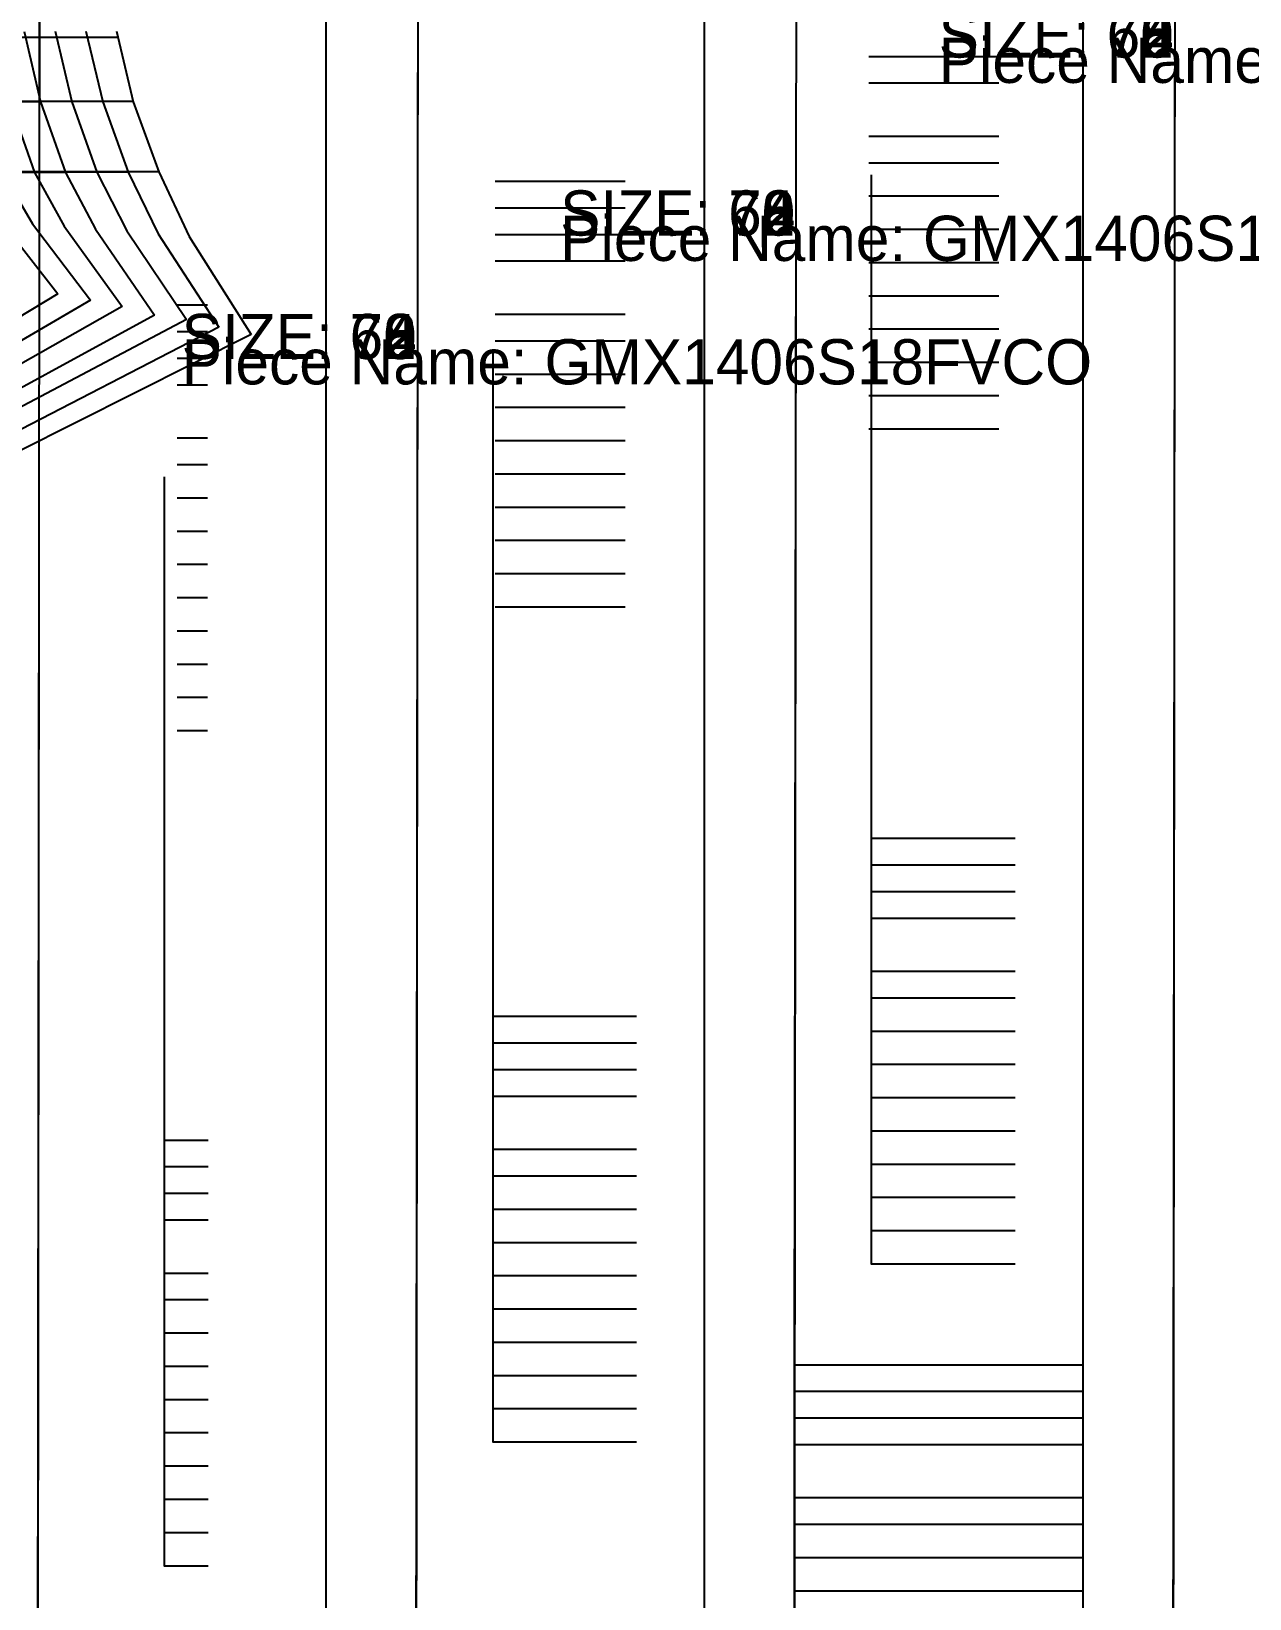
# Model space of a CAD drawing. Extents: x -2.3 to 71.7, y -13.3 to 27.1.
# Drawn here: x 48.08 to 54.81, y -8.86 to -0.2 of the extents above; entities that cross this region are included whole.
import ezdxf

# ---------------------------------------------------------------- set-up
doc = ezdxf.new("R2010")
doc.units = 0

# ---------------------------------------------------------------- blocks, each defined once
blk = doc.blocks.new('GMX1406S18ST_58')
at = {"layer": '1'}
for points in [[(47.5274, -0.1989), (47.615, -0.5899), (47.7505, -0.9804), (47.7505, -0.9804), (47.9111, -1.2488), (48.2228, -1.65)], [(48.2228, -1.65), (47.1481, -2.2976), (46.1477, -2.9186), (41.1339, -6.4509), (39.1024, -7.978), (37.9168, -8.9322), (37.262, -9.6181), (36.8599, -10.235)]]:
    blk.add_lwpolyline(points, dxfattribs=at)
blk = doc.blocks.new('GMX1406S18ST_60')
at = {"layer": '1'}
for points in [[(47.6947, -0.1987), (47.7834, -0.5894), (47.9199, -0.9794), (47.9199, -0.9794), (48.0839, -1.2613), (48.4039, -1.6834)], [(48.4039, -1.6834), (47.2927, -2.3327), (46.258, -2.956), (41.085, -6.6341), (38.9894, -8.2237), (37.7668, -9.2165), (37.0922, -9.9294), (36.6788, -10.5696)]]:
    blk.add_lwpolyline(points, dxfattribs=at)
blk = doc.blocks.new('GMX1406S18ST_62')
at = {"layer": '1'}
for points in [[(47.8679, -0.1984), (47.9576, -0.5889), (48.0951, -0.9786), (48.0951, -0.9786), (48.2581, -1.2748), (48.5791, -1.7202)], [(48.5791, -1.7202), (47.4271, -2.3714), (46.3541, -2.9973), (41.0324, -6.8198), (38.8772, -8.4711), (37.6199, -9.502), (36.9272, -10.2412), (36.5036, -10.9042)]]:
    blk.add_lwpolyline(points, dxfattribs=at)
at = {"layer": '8'}
blk.add_line((48.0951, -0.9786), (14.5846, -0.9874), dxfattribs=at)
blk = doc.blocks.new('GMX1406S18ST_64')
at = {"layer": '1'}
for points in [[(48.0373, -0.1981), (48.1279, -0.5883), (48.2664, -0.9777), (48.2664, -0.9777), (48.4309, -1.2921), (48.7581, -1.7667)], [(48.7581, -1.7667), (47.5668, -2.4168), (46.4567, -3.0419), (40.9811, -7.0069), (38.7639, -8.7191), (37.4709, -9.7877), (36.759, -10.5531), (36.3246, -11.2388)]]:
    blk.add_lwpolyline(points, dxfattribs=at)
at = {"layer": '8'}
for p, q in [((48.1276, -0.5868), (14.4056, -0.5937)), ((48.2664, -0.9777), (14.4056, -0.9874))]:
    blk.add_line(p, q, dxfattribs=at)
blk = doc.blocks.new('GMX1406S18ST_66')
at = {"layer": '1'}
for points in [[(48.2085, -0.1978), (48.3, -0.5878), (48.4394, -0.9769), (48.4394, -0.9769), (48.6048, -1.3009), (48.9354, -1.7907)], [(48.9354, -1.7907), (47.709, -2.4384), (46.5657, -3.0621), (40.9332, -7.1819), (38.6529, -8.9604), (37.3234, -10.0698), (36.5923, -10.8635), (36.1474, -11.5734)]]:
    blk.add_lwpolyline(points, dxfattribs=at)
at = {"layer": '8'}
for p, q in [((48.2161, -0.2322), (14.2283, -0.2394)), ((48.2999, -0.5865), (14.2283, -0.5937)), ((48.4394, -0.9769), (14.2283, -0.9874))]:
    blk.add_line(p, q, dxfattribs=at)
blk = doc.blocks.new('GMX1406S18ST_68')
at = {"layer": '1'}
for points in [[(48.3792, -0.1974), (48.4715, -0.5873), (48.6116, -0.9761), (48.6116, -0.9761), (48.778, -1.3167), (49.1132, -1.8331)], [(49.1132, -1.8331), (47.8569, -2.4818), (46.6855, -3.1067), (40.8907, -7.3685), (38.5451, -9.2078), (37.1777, -10.355), (36.4263, -11.175), (35.9695, -11.908)]]:
    blk.add_lwpolyline(points, dxfattribs=at)
at = {"layer": '8'}
for p, q in [((48.3868, -0.2319), (14.0505, -0.2394)), ((48.4714, -0.5861), (14.0505, -0.5937)), ((48.6116, -0.9761), (14.0505, -0.9874))]:
    blk.add_line(p, q, dxfattribs=at)
blk = doc.blocks.new('GMX1406S18ST_70')
at = {"layer": '1'}
for points in [[(48.5476, -0.1972), (48.6407, -0.5868), (48.7817, -0.9752), (48.7817, -0.9752), (48.9506, -1.3318), (49.2932, -1.8733)], [(49.2932, -1.8733), (48.0029, -2.5222), (46.7997, -3.148), (40.8443, -7.5536), (38.4341, -9.4545), (37.0292, -10.6398), (36.2578, -11.4864), (35.7895, -12.2426)]]:
    blk.add_lwpolyline(points, dxfattribs=at)
at = {"layer": '8'}
for p, q in [((48.5552, -0.2316), (13.8704, -0.2394)), ((48.6408, -0.5859), (13.8704, -0.5937)), ((48.7817, -0.9752), (13.8704, -0.9874))]:
    blk.add_line(p, q, dxfattribs=at)
blk = doc.blocks.new('GMX1406S18FVCO_42')
at = {"layer": '1'}
for points in [[(48.1115, -10.9059), (48.1308, 6.6054)], [(49.7049, 6.606), (49.7049, -10.9059)]]:
    blk.add_lwpolyline(points, dxfattribs=at)
at = {"layer": '5'}
blk.add_line((48.8835, -1.7109), (49.0515, -1.7109), dxfattribs=at)
at = {"layer": '7'}
blk.add_line((48.8835, -1.7109), (49.0515, -1.7109), dxfattribs=at)
at = {"layer": '8'}
blk.add_lwpolyline([(49.0555, -6.33), (48.8133, -6.33), (48.8133, -2.6606)], dxfattribs=at)
at = {"layer": '1'}
for s, p in [('SIZE: 42', (48.9082, -2.0099)), ('Piece Name: GMX1406S18FVCO', (48.9082, -2.1499))]:
    blk.add_text(s, height=0.25, dxfattribs=at).set_placement(p)
blk = doc.blocks.new('GMX1406S18FVCO_44')
at = {"layer": '1'}
for points in [[(48.1115, -11.053), (48.1308, 6.7525)], [(49.7049, 6.753), (49.7049, -11.0529)]]:
    blk.add_lwpolyline(points, dxfattribs=at)
at = {"layer": '5'}
blk.add_line((48.8835, -1.858), (49.0515, -1.858), dxfattribs=at)
at = {"layer": '7'}
blk.add_line((48.8835, -1.858), (49.0515, -1.858), dxfattribs=at)
at = {"layer": '8'}
blk.add_lwpolyline([(49.0555, -6.477), (48.8133, -6.477), (48.8133, -2.8077)], dxfattribs=at)
at = {"layer": '1'}
for s, p in [('SIZE: 44', (48.9082, -2.01)), ('Piece Name: GMX1406S18FVCO', (48.9082, -2.15))]:
    blk.add_text(s, height=0.25, dxfattribs=at).set_placement(p)
blk = doc.blocks.new('GMX1406S18FVCO_46')
at = {"layer": '1'}
for points in [[(48.1115, -11.2), (48.1308, 6.8995)], [(49.7049, 6.9001), (49.7049, -11.2)]]:
    blk.add_lwpolyline(points, dxfattribs=at)
at = {"layer": '5'}
blk.add_line((48.8835, -2.005), (49.0515, -2.005), dxfattribs=at)
at = {"layer": '7'}
blk.add_line((48.8835, -2.005), (49.0515, -2.005), dxfattribs=at)
at = {"layer": '8'}
blk.add_lwpolyline([(49.0555, -6.6241), (48.8133, -6.6241), (48.8133, -2.9547)], dxfattribs=at)
at = {"layer": '1'}
for s, p in [('SIZE: 46', (48.9082, -2.0099)), ('Piece Name: GMX1406S18FVCO', (48.9082, -2.1499))]:
    blk.add_text(s, height=0.25, dxfattribs=at).set_placement(p)
blk = doc.blocks.new('GMX1406S18FVCO_48')
at = {"layer": '1'}
for points in [[(48.1115, -11.3471), (48.1308, 7.0466)], [(49.7049, 7.0471), (49.7049, -11.347)]]:
    blk.add_lwpolyline(points, dxfattribs=at)
at = {"layer": '5'}
blk.add_line((48.8835, -2.1521), (49.0515, -2.1521), dxfattribs=at)
at = {"layer": '7'}
blk.add_line((48.8835, -2.1521), (49.0515, -2.1521), dxfattribs=at)
at = {"layer": '8'}
blk.add_lwpolyline([(49.0555, -6.7711), (48.8133, -6.7711), (48.8133, -3.1018)], dxfattribs=at)
at = {"layer": '1'}
for s, p in [('SIZE: 48', (48.9082, -2.01)), ('Piece Name: GMX1406S18FVCO', (48.9082, -2.15))]:
    blk.add_text(s, height=0.25, dxfattribs=at).set_placement(p)
blk = doc.blocks.new('GMX1406S18FVCO_52')
at = {"layer": '1'}
for points in [[(48.1115, -11.6412), (48.1308, 7.3407)], [(49.7049, 7.3412), (49.7049, -11.6411)]]:
    blk.add_lwpolyline(points, dxfattribs=at)
at = {"layer": '5'}
blk.add_line((48.8835, -2.4462), (49.0515, -2.4462), dxfattribs=at)
at = {"layer": '7'}
blk.add_line((48.8835, -2.4462), (49.0515, -2.4462), dxfattribs=at)
at = {"layer": '8'}
blk.add_lwpolyline([(49.0555, -7.0652), (48.8133, -7.0652), (48.8133, -3.3959)], dxfattribs=at)
at = {"layer": '1'}
for s, p in [('SIZE: 52', (48.9082, -2.01)), ('Piece Name: GMX1406S18FVCO', (48.9082, -2.15))]:
    blk.add_text(s, height=0.25, dxfattribs=at).set_placement(p)
blk = doc.blocks.new('GMX1406S18FVCO_54')
at = {"layer": '1'}
for points in [[(48.1115, -11.7882), (48.1308, 7.4877)], [(49.7049, 7.4883), (49.7049, -11.7882)]]:
    blk.add_lwpolyline(points, dxfattribs=at)
at = {"layer": '5'}
blk.add_line((48.8835, -2.5932), (49.0515, -2.5932), dxfattribs=at)
at = {"layer": '7'}
blk.add_line((48.8835, -2.5932), (49.0515, -2.5932), dxfattribs=at)
at = {"layer": '8'}
blk.add_lwpolyline([(49.0555, -7.2123), (48.8133, -7.2123), (48.8133, -3.5429)], dxfattribs=at)
at = {"layer": '1'}
for s, p in [('SIZE: 54', (48.9082, -2.0099)), ('Piece Name: GMX1406S18FVCO', (48.9082, -2.1499))]:
    blk.add_text(s, height=0.25, dxfattribs=at).set_placement(p)
blk = doc.blocks.new('GMX1406S18FVCO_56')
at = {"layer": '1'}
for points in [[(48.1115, -11.9721), (48.1308, 7.6716)], [(49.7049, 7.6721), (49.7049, -11.972)]]:
    blk.add_lwpolyline(points, dxfattribs=at)
at = {"layer": '5'}
blk.add_line((48.8835, -2.7771), (49.0515, -2.7771), dxfattribs=at)
at = {"layer": '7'}
blk.add_line((48.8835, -2.7771), (49.0515, -2.7771), dxfattribs=at)
at = {"layer": '8'}
blk.add_lwpolyline([(49.0555, -7.3961), (48.8133, -7.3961), (48.8133, -3.7268)], dxfattribs=at)
at = {"layer": '1'}
for s, p in [('SIZE: 56', (48.9082, -2.01)), ('Piece Name: GMX1406S18FVCO', (48.9082, -2.15))]:
    blk.add_text(s, height=0.25, dxfattribs=at).set_placement(p)
blk = doc.blocks.new('GMX1406S18FVCO_58')
at = {"layer": '1'}
for points in [[(48.1115, -12.1559), (48.1308, 7.8554)], [(49.7049, 7.856), (49.7049, -12.1559)]]:
    blk.add_lwpolyline(points, dxfattribs=at)
at = {"layer": '5'}
blk.add_line((48.8835, -2.9609), (49.0515, -2.9609), dxfattribs=at)
at = {"layer": '7'}
blk.add_line((48.8835, -2.9609), (49.0515, -2.9609), dxfattribs=at)
at = {"layer": '8'}
blk.add_lwpolyline([(49.0555, -7.58), (48.8133, -7.58), (48.8133, -3.9106)], dxfattribs=at)
at = {"layer": '1'}
for s, p in [('SIZE: 58', (48.9082, -2.0099)), ('Piece Name: GMX1406S18FVCO', (48.9082, -2.1499))]:
    blk.add_text(s, height=0.25, dxfattribs=at).set_placement(p)
blk = doc.blocks.new('GMX1406S18FVCO_60')
at = {"layer": '1'}
for points in [[(48.1115, -12.3398), (48.1308, 8.0393)], [(49.7049, 8.0398), (49.7049, -12.3397)]]:
    blk.add_lwpolyline(points, dxfattribs=at)
at = {"layer": '5'}
blk.add_line((48.8835, -3.1448), (49.0515, -3.1448), dxfattribs=at)
at = {"layer": '7'}
blk.add_line((48.8835, -3.1448), (49.0515, -3.1448), dxfattribs=at)
at = {"layer": '8'}
blk.add_lwpolyline([(49.0555, -7.7638), (48.8133, -7.7638), (48.8133, -4.0945)], dxfattribs=at)
at = {"layer": '1'}
for s, p in [('SIZE: 60', (48.9082, -2.01)), ('Piece Name: GMX1406S18FVCO', (48.9082, -2.15))]:
    blk.add_text(s, height=0.25, dxfattribs=at).set_placement(p)
blk = doc.blocks.new('GMX1406S18FVCO_62')
at = {"layer": '1'}
for points in [[(48.1115, -12.5236), (48.1308, 8.2231)], [(49.7049, 8.2236), (49.7049, -12.5235)]]:
    blk.add_lwpolyline(points, dxfattribs=at)
at = {"layer": '5'}
blk.add_line((48.8835, -3.3286), (49.0515, -3.3286), dxfattribs=at)
at = {"layer": '7'}
blk.add_line((48.8835, -3.3286), (49.0515, -3.3286), dxfattribs=at)
at = {"layer": '8'}
blk.add_lwpolyline([(49.0555, -7.9477), (48.8133, -7.9477), (48.8133, -4.2783)], dxfattribs=at)
at = {"layer": '1'}
for s, p in [('SIZE: 62', (48.9082, -2.01)), ('Piece Name: GMX1406S18FVCO', (48.9082, -2.15))]:
    blk.add_text(s, height=0.25, dxfattribs=at).set_placement(p)
blk = doc.blocks.new('GMX1406S18FVCO_64')
at = {"layer": '1'}
for points in [[(48.1115, -12.7075), (48.1308, 8.407)], [(49.7049, 8.4075), (49.7049, -12.7074)]]:
    blk.add_lwpolyline(points, dxfattribs=at)
at = {"layer": '5'}
blk.add_line((48.8835, -3.5125), (49.0515, -3.5125), dxfattribs=at)
at = {"layer": '7'}
blk.add_line((48.8835, -3.5125), (49.0515, -3.5125), dxfattribs=at)
at = {"layer": '8'}
blk.add_lwpolyline([(49.0555, -8.1315), (48.8133, -8.1315), (48.8133, -4.4622)], dxfattribs=at)
at = {"layer": '1'}
for s, p in [('SIZE: 64', (48.9082, -2.01)), ('Piece Name: GMX1406S18FVCO', (48.9082, -2.15))]:
    blk.add_text(s, height=0.25, dxfattribs=at).set_placement(p)
blk = doc.blocks.new('GMX1406S18FVCO_66')
at = {"layer": '1'}
for points in [[(48.1115, -12.8914), (48.1308, 8.5908)], [(49.7049, 8.5913), (49.7049, -12.8913)]]:
    blk.add_lwpolyline(points, dxfattribs=at)
at = {"layer": '5'}
blk.add_line((48.8835, -3.6964), (49.0515, -3.6964), dxfattribs=at)
at = {"layer": '7'}
blk.add_line((48.8835, -3.6964), (49.0515, -3.6964), dxfattribs=at)
at = {"layer": '8'}
blk.add_lwpolyline([(49.0555, -8.3154), (48.8133, -8.3154), (48.8133, -4.6461)], dxfattribs=at)
at = {"layer": '1'}
for s, p in [('SIZE: 66', (48.9082, -2.01)), ('Piece Name: GMX1406S18FVCO', (48.9082, -2.15))]:
    blk.add_text(s, height=0.25, dxfattribs=at).set_placement(p)
blk = doc.blocks.new('GMX1406S18FVCO_68')
at = {"layer": '1'}
for points in [[(48.1115, -13.0752), (48.1308, 8.7747)], [(49.7049, 8.7752), (49.7049, -13.0751)]]:
    blk.add_lwpolyline(points, dxfattribs=at)
at = {"layer": '5'}
blk.add_line((48.8835, -3.8802), (49.0515, -3.8802), dxfattribs=at)
at = {"layer": '7'}
blk.add_line((48.8835, -3.8802), (49.0515, -3.8802), dxfattribs=at)
at = {"layer": '8'}
blk.add_lwpolyline([(49.0555, -8.4992), (48.8133, -8.4992), (48.8133, -4.8299)], dxfattribs=at)
at = {"layer": '1'}
for s, p in [('SIZE: 68', (48.9082, -2.01)), ('Piece Name: GMX1406S18FVCO', (48.9082, -2.15))]:
    blk.add_text(s, height=0.25, dxfattribs=at).set_placement(p)
blk = doc.blocks.new('GMX1406S18FVCO_70')
at = {"layer": '1'}
for points in [[(48.1115, -13.2591), (48.1308, 8.9585)], [(49.7049, 8.959), (49.7049, -13.259)]]:
    blk.add_lwpolyline(points, dxfattribs=at)
at = {"layer": '5'}
blk.add_line((48.8835, -4.0641), (49.0515, -4.0641), dxfattribs=at)
at = {"layer": '7'}
blk.add_line((48.8835, -4.0641), (49.0515, -4.0641), dxfattribs=at)
at = {"layer": '8'}
blk.add_lwpolyline([(49.0555, -8.6831), (48.8133, -8.6831), (48.8133, -5.0138)], dxfattribs=at)
at = {"layer": '1'}
for s, p in [('SIZE: 70', (48.9082, -2.01)), ('Piece Name: GMX1406S18FVCO', (48.9082, -2.15))]:
    blk.add_text(s, height=0.25, dxfattribs=at).set_placement(p)
blk = doc.blocks.new('GMX1406S18SFCO_42')
at = {"layer": '1'}
for points in [[(50.2049, -9.5405), (50.2239, 6.6059)], [(51.7982, 6.6059), (51.7982, -9.5405)]]:
    blk.add_lwpolyline(points, dxfattribs=at)
at = {"layer": '5'}
blk.add_line((50.6414, -1.0264), (51.3606, -1.0264), dxfattribs=at)
at = {"layer": '7'}
blk.add_line((50.6414, -1.0264), (51.3606, -1.0264), dxfattribs=at)
at = {"layer": '8'}
blk.add_lwpolyline([(51.4243, -5.6454), (50.6309, -5.6454), (50.6309, -1.9761)], dxfattribs=at)
at = {"layer": '1'}
for s, p in [('SIZE: 42', (51.0015, -1.3273)), ('Piece Name: GMX1406S18SFCO', (51.0015, -1.4673))]:
    blk.add_text(s, height=0.25, dxfattribs=at).set_placement(p)
blk = doc.blocks.new('GMX1406S18SFCO_44')
at = {"layer": '1'}
for points in [[(50.2049, -9.6876), (50.2239, 6.7529)], [(51.7982, 6.7529), (51.7982, -9.6876)]]:
    blk.add_lwpolyline(points, dxfattribs=at)
at = {"layer": '5'}
blk.add_line((50.6414, -1.1735), (51.3606, -1.1735), dxfattribs=at)
at = {"layer": '7'}
blk.add_line((50.6414, -1.1735), (51.3606, -1.1735), dxfattribs=at)
at = {"layer": '8'}
blk.add_lwpolyline([(51.4243, -5.7925), (50.6309, -5.7925), (50.6309, -2.1232)], dxfattribs=at)
at = {"layer": '1'}
for s, p in [('SIZE: 44', (51.0015, -1.3273)), ('Piece Name: GMX1406S18SFCO', (51.0015, -1.4673))]:
    blk.add_text(s, height=0.25, dxfattribs=at).set_placement(p)
blk = doc.blocks.new('GMX1406S18SFCO_46')
at = {"layer": '1'}
for points in [[(50.2049, -9.8346), (50.2239, 6.9)], [(51.7982, 6.9), (51.7982, -9.8346)]]:
    blk.add_lwpolyline(points, dxfattribs=at)
at = {"layer": '5'}
blk.add_line((50.6414, -1.3205), (51.3606, -1.3205), dxfattribs=at)
at = {"layer": '7'}
blk.add_line((50.6414, -1.3205), (51.3606, -1.3205), dxfattribs=at)
at = {"layer": '8'}
blk.add_lwpolyline([(51.4243, -5.9395), (50.6309, -5.9395), (50.6309, -2.2702)], dxfattribs=at)
at = {"layer": '1'}
for s, p in [('SIZE: 46', (51.0015, -1.3273)), ('Piece Name: GMX1406S18SFCO', (51.0015, -1.4673))]:
    blk.add_text(s, height=0.25, dxfattribs=at).set_placement(p)
blk = doc.blocks.new('GMX1406S18SFCO_48')
at = {"layer": '1'}
for points in [[(50.2049, -9.9817), (50.2239, 7.047)], [(51.7982, 7.047), (51.7982, -9.9817)]]:
    blk.add_lwpolyline(points, dxfattribs=at)
at = {"layer": '5'}
blk.add_line((50.6414, -1.4676), (51.3606, -1.4676), dxfattribs=at)
at = {"layer": '7'}
blk.add_line((50.6414, -1.4676), (51.3606, -1.4676), dxfattribs=at)
at = {"layer": '8'}
blk.add_lwpolyline([(51.4243, -6.0866), (50.6309, -6.0866), (50.6309, -2.4173)], dxfattribs=at)
at = {"layer": '1'}
for s, p in [('SIZE: 48', (51.0015, -1.3273)), ('Piece Name: GMX1406S18SFCO', (51.0015, -1.4673))]:
    blk.add_text(s, height=0.25, dxfattribs=at).set_placement(p)
blk = doc.blocks.new('GMX1406S18SFCO_52')
at = {"layer": '1'}
for points in [[(50.2049, -10.2758), (50.2239, 7.3411)], [(51.7982, 7.3411), (51.7982, -10.2758)]]:
    blk.add_lwpolyline(points, dxfattribs=at)
at = {"layer": '5'}
blk.add_line((50.6414, -1.7617), (51.3606, -1.7617), dxfattribs=at)
at = {"layer": '7'}
blk.add_line((50.6414, -1.7617), (51.3606, -1.7617), dxfattribs=at)
at = {"layer": '8'}
blk.add_lwpolyline([(51.4243, -6.3807), (50.6309, -6.3807), (50.6309, -2.7114)], dxfattribs=at)
at = {"layer": '1'}
for s, p in [('SIZE: 52', (51.0015, -1.3273)), ('Piece Name: GMX1406S18SFCO', (51.0015, -1.4673))]:
    blk.add_text(s, height=0.25, dxfattribs=at).set_placement(p)
blk = doc.blocks.new('GMX1406S18SFCO_54')
at = {"layer": '1'}
for points in [[(50.2049, -10.4228), (50.2239, 7.4882)], [(51.7982, 7.4882), (51.7982, -10.4228)]]:
    blk.add_lwpolyline(points, dxfattribs=at)
at = {"layer": '5'}
blk.add_line((50.6414, -1.9087), (51.3606, -1.9087), dxfattribs=at)
at = {"layer": '7'}
blk.add_line((50.6414, -1.9087), (51.3606, -1.9087), dxfattribs=at)
at = {"layer": '8'}
blk.add_lwpolyline([(51.4243, -6.5277), (50.6309, -6.5277), (50.6309, -2.8584)], dxfattribs=at)
at = {"layer": '1'}
for s, p in [('SIZE: 54', (51.0015, -1.3273)), ('Piece Name: GMX1406S18SFCO', (51.0015, -1.4673))]:
    blk.add_text(s, height=0.25, dxfattribs=at).set_placement(p)
blk = doc.blocks.new('GMX1406S18SFCO_56')
at = {"layer": '1'}
for points in [[(50.2049, -10.6067), (50.2239, 7.672)], [(51.7982, 7.672), (51.7982, -10.6067)]]:
    blk.add_lwpolyline(points, dxfattribs=at)
at = {"layer": '5'}
blk.add_line((50.6414, -2.0926), (51.3606, -2.0926), dxfattribs=at)
at = {"layer": '7'}
blk.add_line((50.6414, -2.0926), (51.3606, -2.0926), dxfattribs=at)
at = {"layer": '8'}
blk.add_lwpolyline([(51.4243, -6.7116), (50.6309, -6.7116), (50.6309, -3.0423)], dxfattribs=at)
at = {"layer": '1'}
for s, p in [('SIZE: 56', (51.0015, -1.3273)), ('Piece Name: GMX1406S18SFCO', (51.0015, -1.4673))]:
    blk.add_text(s, height=0.25, dxfattribs=at).set_placement(p)
blk = doc.blocks.new('GMX1406S18SFCO_58')
at = {"layer": '1'}
for points in [[(50.2049, -10.7905), (50.2239, 7.8559)], [(51.7982, 7.8559), (51.7982, -10.7905)]]:
    blk.add_lwpolyline(points, dxfattribs=at)
at = {"layer": '5'}
blk.add_line((50.6414, -2.2764), (51.3606, -2.2764), dxfattribs=at)
at = {"layer": '7'}
blk.add_line((50.6414, -2.2764), (51.3606, -2.2764), dxfattribs=at)
at = {"layer": '8'}
blk.add_lwpolyline([(51.4243, -6.8954), (50.6309, -6.8954), (50.6309, -3.2261)], dxfattribs=at)
at = {"layer": '1'}
for s, p in [('SIZE: 58', (51.0015, -1.3273)), ('Piece Name: GMX1406S18SFCO', (51.0015, -1.4673))]:
    blk.add_text(s, height=0.25, dxfattribs=at).set_placement(p)
blk = doc.blocks.new('GMX1406S18SFCO_60')
at = {"layer": '1'}
for points in [[(50.2049, -10.9744), (50.2239, 8.0397)], [(51.7982, 8.0397), (51.7982, -10.9744)]]:
    blk.add_lwpolyline(points, dxfattribs=at)
at = {"layer": '5'}
blk.add_line((50.6414, -2.4603), (51.3606, -2.4603), dxfattribs=at)
at = {"layer": '7'}
blk.add_line((50.6414, -2.4603), (51.3606, -2.4603), dxfattribs=at)
at = {"layer": '8'}
blk.add_lwpolyline([(51.4243, -7.0793), (50.6309, -7.0793), (50.6309, -3.41)], dxfattribs=at)
at = {"layer": '1'}
for s, p in [('SIZE: 60', (51.0015, -1.3273)), ('Piece Name: GMX1406S18SFCO', (51.0015, -1.4673))]:
    blk.add_text(s, height=0.25, dxfattribs=at).set_placement(p)
blk = doc.blocks.new('GMX1406S18SFCO_62')
at = {"layer": '1'}
for points in [[(50.2049, -11.1582), (50.2239, 8.2236)], [(51.7982, 8.2236), (51.7982, -11.1582)]]:
    blk.add_lwpolyline(points, dxfattribs=at)
at = {"layer": '5'}
blk.add_line((50.6414, -2.6441), (51.3606, -2.6441), dxfattribs=at)
at = {"layer": '7'}
blk.add_line((50.6414, -2.6441), (51.3606, -2.6441), dxfattribs=at)
at = {"layer": '8'}
blk.add_lwpolyline([(51.4243, -7.2631), (50.6309, -7.2631), (50.6309, -3.5938)], dxfattribs=at)
at = {"layer": '1'}
for s, p in [('SIZE: 62', (51.0015, -1.3273)), ('Piece Name: GMX1406S18SFCO', (51.0015, -1.4673))]:
    blk.add_text(s, height=0.25, dxfattribs=at).set_placement(p)
blk = doc.blocks.new('GMX1406S18SFCO_64')
at = {"layer": '1'}
for points in [[(50.2049, -11.342), (50.2239, 8.4074)], [(51.7982, 8.4074), (51.7982, -11.342)]]:
    blk.add_lwpolyline(points, dxfattribs=at)
at = {"layer": '5'}
blk.add_line((50.6414, -2.828), (51.3606, -2.828), dxfattribs=at)
at = {"layer": '7'}
blk.add_line((50.6414, -2.828), (51.3606, -2.828), dxfattribs=at)
at = {"layer": '8'}
blk.add_lwpolyline([(51.4243, -7.447), (50.6309, -7.447), (50.6309, -3.7777)], dxfattribs=at)
at = {"layer": '1'}
for s, p in [('SIZE: 64', (51.0015, -1.3273)), ('Piece Name: GMX1406S18SFCO', (51.0015, -1.4673))]:
    blk.add_text(s, height=0.25, dxfattribs=at).set_placement(p)
blk = doc.blocks.new('GMX1406S18SFCO_66')
at = {"layer": '1'}
for points in [[(50.2049, -11.5259), (50.2239, 8.5913)], [(51.7982, 8.5913), (51.7982, -11.5259)]]:
    blk.add_lwpolyline(points, dxfattribs=at)
at = {"layer": '5'}
blk.add_line((50.6414, -3.0118), (51.3606, -3.0118), dxfattribs=at)
at = {"layer": '7'}
blk.add_line((50.6414, -3.0118), (51.3606, -3.0118), dxfattribs=at)
at = {"layer": '8'}
blk.add_lwpolyline([(51.4243, -7.6308), (50.6309, -7.6308), (50.6309, -3.9615)], dxfattribs=at)
at = {"layer": '1'}
for s, p in [('SIZE: 66', (51.0015, -1.3273)), ('Piece Name: GMX1406S18SFCO', (51.0015, -1.4673))]:
    blk.add_text(s, height=0.25, dxfattribs=at).set_placement(p)
blk = doc.blocks.new('GMX1406S18SFCO_68')
at = {"layer": '1'}
for points in [[(50.2049, -11.7097), (50.2239, 8.7751)], [(51.7982, 8.7751), (51.7982, -11.7097)]]:
    blk.add_lwpolyline(points, dxfattribs=at)
at = {"layer": '5'}
blk.add_line((50.6414, -3.1957), (51.3606, -3.1957), dxfattribs=at)
at = {"layer": '7'}
blk.add_line((50.6414, -3.1957), (51.3606, -3.1957), dxfattribs=at)
at = {"layer": '8'}
blk.add_lwpolyline([(51.4243, -7.8146), (50.6309, -7.8146), (50.6309, -4.1454)], dxfattribs=at)
at = {"layer": '1'}
for s, p in [('SIZE: 68', (51.0015, -1.3273)), ('Piece Name: GMX1406S18SFCO', (51.0015, -1.4673))]:
    blk.add_text(s, height=0.25, dxfattribs=at).set_placement(p)
blk = doc.blocks.new('GMX1406S18SFCO_70')
at = {"layer": '1'}
for points in [[(50.2049, -11.8936), (50.2239, 8.959)], [(51.7982, 8.959), (51.7982, -11.8936)]]:
    blk.add_lwpolyline(points, dxfattribs=at)
at = {"layer": '5'}
blk.add_line((50.6414, -3.3795), (51.3606, -3.3795), dxfattribs=at)
at = {"layer": '7'}
blk.add_line((50.6414, -3.3795), (51.3606, -3.3795), dxfattribs=at)
at = {"layer": '8'}
blk.add_lwpolyline([(51.4243, -7.9985), (50.6309, -7.9985), (50.6309, -4.3292)], dxfattribs=at)
at = {"layer": '1'}
for s, p in [('SIZE: 70', (51.0015, -1.3273)), ('Piece Name: GMX1406S18SFCO', (51.0015, -1.4673))]:
    blk.add_text(s, height=0.25, dxfattribs=at).set_placement(p)
blk = doc.blocks.new('GMX1406S18CO_42')
at = {"layer": '1'}
for points in [[(52.2983, -7.5719), (52.3172, 6.6059)], [(53.8915, 6.6059), (53.8915, -7.5719)], [(53.8915, -7.5719), (53.0949, -7.5719), (52.2983, -7.5719)]]:
    blk.add_lwpolyline(points, dxfattribs=at)
at = {"layer": '8'}
blk.add_lwpolyline([(53.5176, -4.6611), (52.7242, -4.6611), (52.7242, -0.9918)], dxfattribs=at)
at = {"layer": '1'}
for s, p in [('SIZE: 42', (53.0949, -0.343)), ('Piece Name: GMX1406S18CO', (53.0949, -0.483))]:
    blk.add_text(s, height=0.25, dxfattribs=at).set_placement(p)
blk = doc.blocks.new('GMX1406S18CO_44')
at = {"layer": '1'}
for points in [[(52.2983, -7.7189), (52.3172, 6.753)], [(53.8915, 6.753), (53.8915, -7.7189)], [(53.8915, -7.7189), (53.0949, -7.7189), (52.2983, -7.7189)]]:
    blk.add_lwpolyline(points, dxfattribs=at)
at = {"layer": '8'}
blk.add_lwpolyline([(53.5176, -4.8081), (52.7242, -4.8081), (52.7242, -1.1388)], dxfattribs=at)
at = {"layer": '1'}
for s, p in [('SIZE: 44', (53.0949, -0.3429)), ('Piece Name: GMX1406S18CO', (53.0949, -0.4829))]:
    blk.add_text(s, height=0.25, dxfattribs=at).set_placement(p)
blk = doc.blocks.new('GMX1406S18CO_46')
at = {"layer": '1'}
for points in [[(52.2983, -7.866), (52.3172, 6.9)], [(53.8915, 6.9), (53.8915, -7.866)], [(53.8915, -7.866), (53.0949, -7.866), (52.2983, -7.866)]]:
    blk.add_lwpolyline(points, dxfattribs=at)
at = {"layer": '5'}
blk.add_line((52.7091, -0.3362), (53.4282, -0.3362), dxfattribs=at)
at = {"layer": '7'}
blk.add_line((52.7091, -0.3362), (53.4282, -0.3362), dxfattribs=at)
at = {"layer": '8'}
blk.add_lwpolyline([(53.5176, -4.9552), (52.7242, -4.9552), (52.7242, -1.2859)], dxfattribs=at)
at = {"layer": '1'}
for s, p in [('SIZE: 46', (53.0949, -0.343)), ('Piece Name: GMX1406S18CO', (53.0949, -0.483))]:
    blk.add_text(s, height=0.25, dxfattribs=at).set_placement(p)
blk = doc.blocks.new('GMX1406S18CO_48')
at = {"layer": '1'}
for points in [[(52.2983, -8.013), (52.3172, 7.0471)], [(53.8915, 7.0471), (53.8915, -8.013)], [(53.8915, -8.013), (53.0949, -8.013), (52.2983, -8.013)]]:
    blk.add_lwpolyline(points, dxfattribs=at)
at = {"layer": '5'}
blk.add_line((52.7091, -0.4832), (53.4282, -0.4832), dxfattribs=at)
at = {"layer": '7'}
blk.add_line((52.7091, -0.4832), (53.4282, -0.4832), dxfattribs=at)
at = {"layer": '8'}
blk.add_lwpolyline([(53.5176, -5.1022), (52.7242, -5.1022), (52.7242, -1.4329)], dxfattribs=at)
at = {"layer": '1'}
for s, p in [('SIZE: 48', (53.0949, -0.3429)), ('Piece Name: GMX1406S18CO', (53.0949, -0.4829))]:
    blk.add_text(s, height=0.25, dxfattribs=at).set_placement(p)
blk = doc.blocks.new('GMX1406S18CO_52')
at = {"layer": '1'}
for points in [[(52.2983, -8.3071), (52.3172, 7.3412)], [(53.8915, 7.3412), (53.8915, -8.3071)], [(53.8915, -8.3071), (53.0949, -8.3071), (52.2983, -8.3071)]]:
    blk.add_lwpolyline(points, dxfattribs=at)
at = {"layer": '5'}
blk.add_line((52.7091, -0.7773), (53.4282, -0.7773), dxfattribs=at)
at = {"layer": '7'}
blk.add_line((52.7091, -0.7773), (53.4282, -0.7773), dxfattribs=at)
at = {"layer": '8'}
blk.add_lwpolyline([(53.5176, -5.3963), (52.7242, -5.3963), (52.7242, -1.727)], dxfattribs=at)
at = {"layer": '1'}
for s, p in [('SIZE: 52', (53.0949, -0.3429)), ('Piece Name: GMX1406S18CO', (53.0949, -0.4829))]:
    blk.add_text(s, height=0.25, dxfattribs=at).set_placement(p)
blk = doc.blocks.new('GMX1406S18CO_54')
at = {"layer": '1'}
for points in [[(52.2983, -8.4542), (52.3172, 7.4882)], [(53.8915, 7.4882), (53.8915, -8.4542)], [(53.8915, -8.4542), (53.0949, -8.4542), (52.2983, -8.4542)]]:
    blk.add_lwpolyline(points, dxfattribs=at)
at = {"layer": '5'}
blk.add_line((52.7091, -0.9244), (53.4282, -0.9244), dxfattribs=at)
at = {"layer": '7'}
blk.add_line((52.7091, -0.9244), (53.4282, -0.9244), dxfattribs=at)
at = {"layer": '8'}
blk.add_lwpolyline([(53.5176, -5.5434), (52.7242, -5.5434), (52.7242, -1.8741)], dxfattribs=at)
at = {"layer": '1'}
for s, p in [('SIZE: 54', (53.0949, -0.343)), ('Piece Name: GMX1406S18CO', (53.0949, -0.483))]:
    blk.add_text(s, height=0.25, dxfattribs=at).set_placement(p)
blk = doc.blocks.new('GMX1406S18CO_56')
at = {"layer": '1'}
for points in [[(52.2983, -8.638), (52.3172, 7.6721)], [(53.8915, 7.6721), (53.8915, -8.638)], [(53.8915, -8.638), (53.0949, -8.638), (52.2983, -8.638)]]:
    blk.add_lwpolyline(points, dxfattribs=at)
at = {"layer": '5'}
blk.add_line((52.7091, -1.1082), (53.4282, -1.1082), dxfattribs=at)
at = {"layer": '7'}
blk.add_line((52.7091, -1.1082), (53.4282, -1.1082), dxfattribs=at)
at = {"layer": '8'}
blk.add_lwpolyline([(53.5176, -5.7272), (52.7242, -5.7272), (52.7242, -2.0579)], dxfattribs=at)
at = {"layer": '1'}
for s, p in [('SIZE: 56', (53.0949, -0.3429)), ('Piece Name: GMX1406S18CO', (53.0949, -0.4829))]:
    blk.add_text(s, height=0.25, dxfattribs=at).set_placement(p)
blk = doc.blocks.new('GMX1406S18CO_58')
at = {"layer": '1'}
for points in [[(52.2983, -8.8219), (52.3172, 7.8559)], [(53.8915, 7.8559), (53.8915, -8.8219)], [(53.8915, -8.8219), (53.0949, -8.8219), (52.2983, -8.8219)]]:
    blk.add_lwpolyline(points, dxfattribs=at)
at = {"layer": '5'}
blk.add_line((52.7091, -1.2921), (53.4282, -1.2921), dxfattribs=at)
at = {"layer": '7'}
blk.add_line((52.7091, -1.2921), (53.4282, -1.2921), dxfattribs=at)
at = {"layer": '8'}
blk.add_lwpolyline([(53.5176, -5.9111), (52.7242, -5.9111), (52.7242, -2.2418)], dxfattribs=at)
at = {"layer": '1'}
for s, p in [('SIZE: 58', (53.0949, -0.343)), ('Piece Name: GMX1406S18CO', (53.0949, -0.483))]:
    blk.add_text(s, height=0.25, dxfattribs=at).set_placement(p)
blk = doc.blocks.new('GMX1406S18CO_60')
at = {"layer": '1'}
for points in [[(52.2983, -9.0057), (52.3172, 8.0398)], [(53.8915, 8.0398), (53.8915, -9.0057)]]:
    blk.add_lwpolyline(points, dxfattribs=at)
at = {"layer": '5'}
blk.add_line((52.7091, -1.4759), (53.4282, -1.4759), dxfattribs=at)
at = {"layer": '7'}
blk.add_line((52.7091, -1.4759), (53.4282, -1.4759), dxfattribs=at)
at = {"layer": '8'}
blk.add_lwpolyline([(53.5176, -6.0949), (52.7242, -6.0949), (52.7242, -2.4256)], dxfattribs=at)
at = {"layer": '1'}
for s, p in [('SIZE: 60', (53.0949, -0.3429)), ('Piece Name: GMX1406S18CO', (53.0949, -0.4829))]:
    blk.add_text(s, height=0.25, dxfattribs=at).set_placement(p)
blk = doc.blocks.new('GMX1406S18CO_62')
at = {"layer": '1'}
for points in [[(52.2983, -9.1896), (52.3172, 8.2236)], [(53.8915, 8.2236), (53.8915, -9.1896)]]:
    blk.add_lwpolyline(points, dxfattribs=at)
at = {"layer": '5'}
blk.add_line((52.7091, -1.6598), (53.4282, -1.6598), dxfattribs=at)
at = {"layer": '7'}
blk.add_line((52.7091, -1.6598), (53.4282, -1.6598), dxfattribs=at)
at = {"layer": '8'}
blk.add_lwpolyline([(53.5176, -6.2788), (52.7242, -6.2788), (52.7242, -2.6095)], dxfattribs=at)
at = {"layer": '1'}
for s, p in [('SIZE: 62', (53.0949, -0.343)), ('Piece Name: GMX1406S18CO', (53.0949, -0.483))]:
    blk.add_text(s, height=0.25, dxfattribs=at).set_placement(p)
blk = doc.blocks.new('GMX1406S18CO_64')
at = {"layer": '1'}
for points in [[(52.2983, -9.3734), (52.3172, 8.4075)], [(53.8915, 8.4075), (53.8915, -9.3734)]]:
    blk.add_lwpolyline(points, dxfattribs=at)
at = {"layer": '5'}
blk.add_line((52.7091, -1.8436), (53.4282, -1.8436), dxfattribs=at)
at = {"layer": '7'}
blk.add_line((52.7091, -1.8436), (53.4282, -1.8436), dxfattribs=at)
at = {"layer": '8'}
blk.add_lwpolyline([(53.5176, -6.4626), (52.7242, -6.4626), (52.7242, -2.7933)], dxfattribs=at)
at = {"layer": '1'}
for s, p in [('SIZE: 64', (53.0949, -0.3429)), ('Piece Name: GMX1406S18CO', (53.0949, -0.4829))]:
    blk.add_text(s, height=0.25, dxfattribs=at).set_placement(p)
blk = doc.blocks.new('GMX1406S18CO_66')
at = {"layer": '1'}
for points in [[(52.2983, -9.5573), (52.3172, 8.5913)], [(53.8915, 8.5913), (53.8915, -9.5573)]]:
    blk.add_lwpolyline(points, dxfattribs=at)
at = {"layer": '5'}
blk.add_line((52.7091, -2.0275), (53.4282, -2.0275), dxfattribs=at)
at = {"layer": '7'}
blk.add_line((52.7091, -2.0275), (53.4282, -2.0275), dxfattribs=at)
at = {"layer": '8'}
blk.add_lwpolyline([(53.5176, -6.6465), (52.7242, -6.6465), (52.7242, -2.9772)], dxfattribs=at)
at = {"layer": '1'}
for s, p in [('SIZE: 66', (53.0949, -0.343)), ('Piece Name: GMX1406S18CO', (53.0949, -0.483))]:
    blk.add_text(s, height=0.25, dxfattribs=at).set_placement(p)
blk = doc.blocks.new('GMX1406S18CO_68')
at = {"layer": '1'}
for points in [[(52.2983, -9.7411), (52.3172, 8.7752)], [(53.8915, 8.7752), (53.8915, -9.7411)]]:
    blk.add_lwpolyline(points, dxfattribs=at)
at = {"layer": '5'}
blk.add_line((52.7091, -2.2113), (53.4282, -2.2113), dxfattribs=at)
at = {"layer": '7'}
blk.add_line((52.7091, -2.2113), (53.4282, -2.2113), dxfattribs=at)
at = {"layer": '8'}
blk.add_lwpolyline([(53.5176, -6.8303), (52.7242, -6.8303), (52.7242, -3.161)], dxfattribs=at)
at = {"layer": '1'}
for s, p in [('SIZE: 68', (53.0949, -0.3429)), ('Piece Name: GMX1406S18CO', (53.0949, -0.4829))]:
    blk.add_text(s, height=0.25, dxfattribs=at).set_placement(p)
blk = doc.blocks.new('GMX1406S18CO_70')
at = {"layer": '1'}
for points in [[(52.2983, -9.925), (52.3172, 8.959)], [(53.8915, 8.959), (53.8915, -9.925)]]:
    blk.add_lwpolyline(points, dxfattribs=at)
at = {"layer": '5'}
blk.add_line((52.7091, -2.3952), (53.4282, -2.3952), dxfattribs=at)
at = {"layer": '7'}
blk.add_line((52.7091, -2.3952), (53.4282, -2.3952), dxfattribs=at)
at = {"layer": '8'}
blk.add_lwpolyline([(53.5176, -7.0142), (52.7242, -7.0142), (52.7242, -3.3449)], dxfattribs=at)
at = {"layer": '1'}
for s, p in [('SIZE: 70', (53.0949, -0.343)), ('Piece Name: GMX1406S18CO', (53.0949, -0.483))]:
    blk.add_text(s, height=0.25, dxfattribs=at).set_placement(p)
blk = doc.blocks.new('GMX1406S18VCO_42')
at = {"layer": '1'}
blk.add_lwpolyline([(54.3915, -9.5658), (54.4109, 6.6054)], dxfattribs=at)
blk = doc.blocks.new('GMX1406S18VCO_44')
at = {"layer": '1'}
blk.add_lwpolyline([(54.3915, -9.7128), (54.4109, 6.7524)], dxfattribs=at)
blk = doc.blocks.new('GMX1406S18VCO_46')
at = {"layer": '1'}
blk.add_lwpolyline([(54.3915, -9.8599), (54.4109, 6.8995)], dxfattribs=at)
blk = doc.blocks.new('GMX1406S18VCO_48')
at = {"layer": '1'}
blk.add_lwpolyline([(54.3915, -10.0069), (54.4109, 7.0465)], dxfattribs=at)
blk = doc.blocks.new('GMX1406S18VCO_52')
at = {"layer": '1'}
blk.add_lwpolyline([(54.3915, -10.301), (54.4109, 7.3406)], dxfattribs=at)
blk = doc.blocks.new('GMX1406S18VCO_54')
at = {"layer": '1'}
blk.add_lwpolyline([(54.3915, -10.4481), (54.4109, 7.4877)], dxfattribs=at)
blk = doc.blocks.new('GMX1406S18VCO_56')
at = {"layer": '1'}
blk.add_lwpolyline([(54.3915, -10.6319), (54.4109, 7.6715)], dxfattribs=at)
blk = doc.blocks.new('GMX1406S18VCO_58')
at = {"layer": '1'}
blk.add_lwpolyline([(54.3915, -10.8158), (54.4109, 7.8554)], dxfattribs=at)
blk = doc.blocks.new('GMX1406S18VCO_60')
at = {"layer": '1'}
blk.add_lwpolyline([(54.3915, -10.9996), (54.4109, 8.0392)], dxfattribs=at)
blk = doc.blocks.new('GMX1406S18VCO_62')
at = {"layer": '1'}
blk.add_lwpolyline([(54.3915, -11.1834), (54.4109, 8.2231)], dxfattribs=at)
blk = doc.blocks.new('GMX1406S18VCO_64')
at = {"layer": '1'}
blk.add_lwpolyline([(54.3915, -11.3673), (54.4109, 8.4069)], dxfattribs=at)
blk = doc.blocks.new('GMX1406S18VCO_66')
at = {"layer": '1'}
blk.add_lwpolyline([(54.3915, -11.5511), (54.4109, 8.5908)], dxfattribs=at)
blk = doc.blocks.new('GMX1406S18VCO_68')
at = {"layer": '1'}
blk.add_lwpolyline([(54.3915, -11.735), (54.4109, 8.7746)], dxfattribs=at)
blk = doc.blocks.new('GMX1406S18VCO_70')
at = {"layer": '1'}
blk.add_lwpolyline([(54.3915, -11.9188), (54.4109, 8.9584)], dxfattribs=at)

msp = doc.modelspace()

# ---------------------------------------------------------------- block references
at = {"layer": '1'}
for name in ['GMX1406S18ST_70', 'GMX1406S18ST_68', 'GMX1406S18ST_66', 'GMX1406S18ST_64', 'GMX1406S18ST_62', 'GMX1406S18FVCO_70', 'GMX1406S18SFCO_70', 'GMX1406S18CO_70', 'GMX1406S18VCO_70', 'GMX1406S18FVCO_68', 'GMX1406S18SFCO_68', 'GMX1406S18CO_68', 'GMX1406S18VCO_68', 'GMX1406S18ST_60', 'GMX1406S18FVCO_66', 'GMX1406S18SFCO_66', 'GMX1406S18CO_66', 'GMX1406S18VCO_66', 'GMX1406S18FVCO_64', 'GMX1406S18SFCO_64', 'GMX1406S18CO_64', 'GMX1406S18VCO_64', 'GMX1406S18ST_58', 'GMX1406S18FVCO_62', 'GMX1406S18SFCO_62', 'GMX1406S18CO_62', 'GMX1406S18VCO_62', 'GMX1406S18FVCO_60', 'GMX1406S18SFCO_60', 'GMX1406S18CO_60', 'GMX1406S18VCO_60', 'GMX1406S18FVCO_58', 'GMX1406S18SFCO_58', 'GMX1406S18CO_58', 'GMX1406S18VCO_58', 'GMX1406S18FVCO_56', 'GMX1406S18SFCO_56', 'GMX1406S18CO_56', 'GMX1406S18VCO_56', 'GMX1406S18FVCO_54', 'GMX1406S18SFCO_54', 'GMX1406S18CO_54', 'GMX1406S18VCO_54', 'GMX1406S18FVCO_52', 'GMX1406S18SFCO_52', 'GMX1406S18CO_52', 'GMX1406S18VCO_52', 'GMX1406S18FVCO_48', 'GMX1406S18SFCO_48', 'GMX1406S18CO_48', 'GMX1406S18VCO_48', 'GMX1406S18FVCO_46', 'GMX1406S18SFCO_46', 'GMX1406S18CO_46', 'GMX1406S18VCO_46', 'GMX1406S18FVCO_44', 'GMX1406S18SFCO_44', 'GMX1406S18CO_44', 'GMX1406S18VCO_44', 'GMX1406S18FVCO_42', 'GMX1406S18SFCO_42', 'GMX1406S18CO_42', 'GMX1406S18VCO_42']:
    msp.add_blockref(name, (0, 0), dxfattribs=at)

doc.saveas('drawing.dxf')
